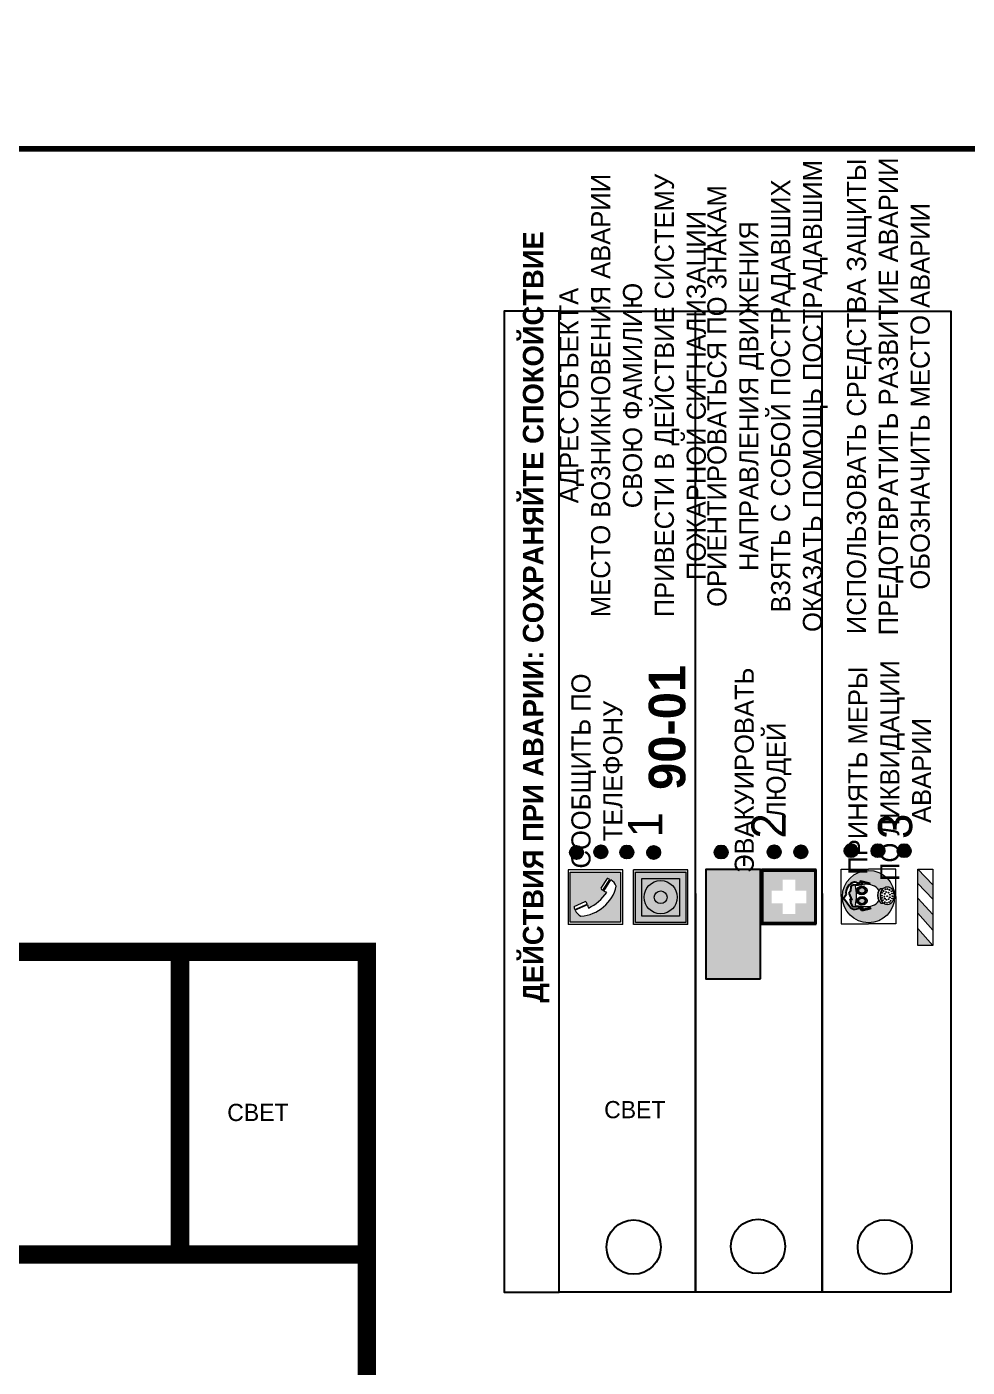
# Model space of a CAD drawing. Header units: millimetres. Extents: x 13114 to 67229, y 22859 to 38520.
# Drawn here: x 25982.5 to 26120.4, y 31508.3 to 31704.6 of the extents above; entities that cross this region are included whole.
import ezdxf

# ---------------------------------------------------------------- set-up
doc = ezdxf.new("R2010")
doc.units = ezdxf.units.MM
doc.styles.add('обычный', font='arial.ttf')

# ---------------------------------------------------------------- blocks, each defined once
blk = doc.blocks.new('A$C38D26F80')
h = blk.add_hatch(color=5)
h.dxf.hatch_style = 1
h.paths.add_polyline_path([(-8.77, -4.48, 1), (-0.19, -4.48, 1)])
h.paths.add_polyline_path([(-6.75, -3.58), (-6.75, -3.31), (-6.62, -3.22), (-6.5, -3.22), (-6.42, -3.3), (-6.39, -3.28), (-6.59, -2.23), (-6.59, -2.01), (-6.38, -1.58), (-4.76, -0.4), (-4.13, -0.79, -0.362848), (-2.1, -2.1, -0.201049), (-2.17, -2.48, 0.085434), (-2.26, -3.13), (-1.9, -3.16), (-2.25, -4.7), (-2.4, -4.59), (-2.43, -4.34), (-2.36, -4.34), (-2.14, -3.34), (-2.47, -3.42), (-2.58, -1.95), (-2.77, -1.58), (-3.58, -1.52), (-3.92, -1.26), (-5.05, -1.73), (-4.87, -1.39), (-5.41, -1.6), (-5.41, -1.46), (-6.13, -1.87), (-6.18, -3.5), (-6.56, -3.47), (-6.37, -4.59), (-6.16, -4.43), (-6.16, -4.66), (-6.36, -4.79), (-6.37, -4.8), (-6.51, -4.76)], flags=16)
h.paths.add_polyline_path([(-6.51, -4.76), (-6.36, -4.79), (-6.37, -4.8)], flags=0)
h.paths.add_polyline_path([(-5.92, -2.34, 0.089508), (-2.67, -2.35), (-2.48, -3.88, -0.268602), (-3.4, -6.18, 0.262449), (-5.2, -6.18, -0.268602), (-6.11, -3.88)], flags=16)
edge = h.paths.add_edge_path(flags=16)
edge.add_ellipse((-5.19, -3.41), major_axis=(0, 0.842), ratio=0.848992, start_angle=0, end_angle=360)
edge = h.paths.add_edge_path(flags=0)
edge.add_ellipse((-5.19, -3.39), major_axis=(0, 0.665), ratio=0.853798, start_angle=0, end_angle=360)
edge = h.paths.add_edge_path(flags=0)
edge.add_ellipse((-5.19, -3.4), major_axis=(0, 0.528), ratio=0.864094, start_angle=0, end_angle=360)
edge = h.paths.add_edge_path(flags=16)
edge.add_ellipse((-3.47, -3.4), major_axis=(0, 0.842), ratio=0.848992, start_angle=0, end_angle=360)
h.paths.add_polyline_path([(-3.13, -6.45), (-3.13, -6.84, 0.383174), (-5.57, -6.85), (-5.57, -6.49, -0.369952)], flags=16)
edge = h.paths.add_edge_path(flags=0)
edge.add_ellipse((-3.47, -3.39), major_axis=(0, 0.665), ratio=0.853798, start_angle=0, end_angle=360)
edge = h.paths.add_edge_path(flags=0)
edge.add_ellipse((-3.47, -3.4), major_axis=(0, 0.528), ratio=0.864094, start_angle=0, end_angle=360)
edge = h.paths.add_edge_path(flags=16)
edge.add_ellipse((-4.34, -7.57), major_axis=(-1.48, 0), ratio=0.744955, start_angle=0, end_angle=360)
h.paths.add_polyline_path([(-5.01, -6.85, -1), (-5.15, -6.85, -1)], flags=0)
h.paths.add_polyline_path([(-5.33, -7.14, -1), (-5.47, -7.14, -1)], flags=0)
h.paths.add_polyline_path([(-4.61, -6.71, -1), (-4.74, -6.71, -1)], flags=16)
h.paths.add_polyline_path([(-5.43, -7.51, -1), (-5.57, -7.51, -1)], flags=0)
h.paths.add_polyline_path([(-4.26, -6.67, -1), (-4.4, -6.67, -1)], flags=16)
h.paths.add_polyline_path([(-4.74, -7.14, -1), (-4.88, -7.14, -1)], flags=0)
h.paths.add_polyline_path([(-4.93, -7.43, -1), (-5.07, -7.43, -1)], flags=0)
h.paths.add_polyline_path([(-4.41, -7.07, -1), (-4.54, -7.07, -1)], flags=0)
h.paths.add_polyline_path([(-5.33, -7.87, -1), (-5.46, -7.87, -1)], flags=0)
h.paths.add_polyline_path([(-3.8, -6.71, -1), (-3.94, -6.71, -1)], flags=16)
h.paths.add_polyline_path([(-4.85, -7.78, -1), (-4.98, -7.78, -1)], flags=0)
h.paths.add_polyline_path([(-3.96, -7.14, -1), (-4.1, -7.14, -1)], flags=0)
h.paths.add_polyline_path([(-4.33, -7.53, -1), (-4.47, -7.53, -1)], flags=0)
h.paths.add_polyline_path([(-5.09, -8.12, -1), (-5.23, -8.12, -1)], flags=0)
h.paths.add_polyline_path([(-3.5, -6.94, -1), (-3.64, -6.94, -1)], flags=0)
h.paths.add_polyline_path([(-4.54, -7.97, -1), (-4.68, -7.97, -1)], flags=0)
h.paths.add_polyline_path([(-3.66, -7.39, -1), (-3.8, -7.39, -1)], flags=0)
h.paths.add_polyline_path([(-4.73, -8.35, -1), (-4.86, -8.35, -1)], flags=0)
h.paths.add_polyline_path([(-4.09, -7.96, -1), (-4.23, -7.96, -1)], flags=0)
h.paths.add_polyline_path([(-3.77, -7.74, -1), (-3.91, -7.74, -1)], flags=0)
h.paths.add_polyline_path([(-3.22, -7.27, -1), (-3.35, -7.27, -1)], flags=0)
h.paths.add_polyline_path([(-4.34, -8.4, -1), (-4.47, -8.4, -1)], flags=0)
h.paths.add_polyline_path([(-3.16, -7.61, -1), (-3.3, -7.61, -1)], flags=0)
h.paths.add_polyline_path([(-3.9, -8.35, -1), (-4.04, -8.35, -1)], flags=0)
h.paths.add_polyline_path([(-3.32, -7.91, -1), (-3.46, -7.91, -1)], flags=0)
h.paths.add_polyline_path([(-3.55, -8.23, -1), (-3.69, -8.23, -1)], flags=0)
at = {"color": 5, "lineweight": 5}
for p, q in [((-4.48, 0), (-8.96, 0)), ((-8.96, 0), (-8.96, -4.48)), ((-4.48, 0), (0, 0)), ((0, 0), (0, -4.48)), ((-6.59, -2.01), (-6.38, -1.58)), ((-6.59, -2.23), (-6.59, -2.01)), ((-6.38, -1.58), (-4.76, -0.4)), ((-6.13, -1.87), (-6.18, -3.5)), ((-5.41, -1.46), (-6.13, -1.87)), ((-4.87, -1.39), (-5.41, -1.6)), ((-5.41, -1.6), (-5.41, -1.46)), ((-3.92, -1.26), (-5.05, -1.73)), ((-5.05, -1.73), (-4.87, -1.39)), ((-4.76, -0.4), (-4.13, -0.79)), ((-3.58, -1.52), (-3.92, -1.26)), ((-2.77, -1.58), (-3.58, -1.52)), ((-2.58, -1.95), (-2.77, -1.58)), ((-2.47, -3.42), (-2.58, -1.95)), ((-6.75, -3.31), (-6.62, -3.22)), ((-6.75, -3.58), (-6.75, -3.31)), ((-6.51, -4.76), (-6.75, -3.58)), ((-6.62, -3.22), (-6.5, -3.22)), ((-6.39, -3.28), (-6.59, -2.23)), ((-6.18, -3.5), (-6.56, -3.47)), ((-6.56, -3.47), (-6.37, -4.59)), ((-6.5, -3.22), (-6.42, -3.3)), ((-6.42, -3.3), (-6.39, -3.28)), ((-5.92, -2.34), (-6.11, -3.88)), ((-2.67, -2.34), (-2.48, -3.88)), ((-2.14, -3.34), (-2.47, -3.42)), ((-2.43, -4.34), (-2.4, -4.59)), ((-2.43, -4.34), (-2.36, -4.34)), ((-2.36, -4.34), (-2.14, -3.34)), ((-1.9, -3.16), (-2.26, -3.13)), ((-2.25, -4.7), (-1.9, -3.16)), ((-8.96, -8.96), (-8.96, -4.48)), ((-6.37, -4.8), (-6.51, -4.76)), ((-6.37, -4.59), (-6.16, -4.43)), ((-6.16, -4.66), (-6.37, -4.8)), ((-6.16, -4.43), (-6.16, -4.66)), ((-5.57, -6.49), (-5.57, -6.85)), ((-3.13, -6.45), (-3.13, -6.84)), ((-2.4, -4.59), (-2.25, -4.7)), ((0, -8.96), (0, -4.48)), ((-4.48, -8.96), (-8.96, -8.96)), ((-4.48, -8.96), (0, -8.96))]:
    blk.add_line(p, q, dxfattribs=at)
at = {"color": 5}
for p, q in [((-6.59, -2.01), (-6.38, -1.58)), ((-6.59, -2.23), (-6.59, -2.01)), ((-6.38, -1.58), (-4.76, -0.4)), ((-6.13, -1.87), (-6.18, -3.5)), ((-5.41, -1.46), (-6.13, -1.87)), ((-4.87, -1.39), (-5.41, -1.6)), ((-5.41, -1.6), (-5.41, -1.46)), ((-3.92, -1.26), (-5.05, -1.73)), ((-5.05, -1.73), (-4.87, -1.39)), ((-4.76, -0.4), (-4.13, -0.79)), ((-3.58, -1.52), (-3.92, -1.26)), ((-2.77, -1.58), (-3.58, -1.52)), ((-2.58, -1.95), (-2.77, -1.58)), ((-2.47, -3.42), (-2.58, -1.95)), ((-6.75, -3.31), (-6.62, -3.22)), ((-6.75, -3.58), (-6.75, -3.31)), ((-6.51, -4.76), (-6.75, -3.58)), ((-6.62, -3.22), (-6.5, -3.22)), ((-6.39, -3.28), (-6.59, -2.23)), ((-6.18, -3.5), (-6.56, -3.47)), ((-6.56, -3.47), (-6.37, -4.59)), ((-6.5, -3.22), (-6.42, -3.3)), ((-6.42, -3.3), (-6.39, -3.28)), ((-2.14, -3.34), (-2.47, -3.42)), ((-2.4, -4.59), (-2.43, -4.34)), ((-2.43, -4.34), (-2.36, -4.34)), ((-2.36, -4.34), (-2.14, -3.34)), ((-2.26, -3.13), (-1.9, -3.16)), ((-1.9, -3.16), (-2.25, -4.7)), ((-6.37, -4.8), (-6.51, -4.76)), ((-6.36, -4.79), (-6.51, -4.76)), ((-6.37, -4.59), (-6.16, -4.43)), ((-6.16, -4.66), (-6.37, -4.8)), ((-6.16, -4.66), (-6.36, -4.79)), ((-6.16, -4.43), (-6.16, -4.66)), ((-2.25, -4.7), (-2.4, -4.59))]:
    blk.add_line(p, q, dxfattribs=at)
at = {"color": 5, "lineweight": 5}
for centre, radius in [((-4.48, -4.48), 4.29), ((-5.5, -7.51), 0.0678), ((-5.4, -7.14), 0.0678), ((-5.4, -7.87), 0.0678), ((-5.16, -8.12), 0.0678), ((-5.08, -6.85), 0.0678), ((-5, -7.43), 0.0678), ((-4.91, -7.78), 0.0678), ((-4.81, -7.14), 0.0678), ((-4.79, -8.35), 0.0678), ((-4.67, -6.71), 0.0678), ((-4.61, -7.97), 0.0678), ((-4.47, -7.07), 0.0678), ((-4.4, -7.53), 0.0678), ((-4.4, -8.4), 0.0678), ((-4.33, -6.67), 0.0678), ((-4.16, -7.96), 0.0678), ((-4.03, -7.14), 0.0678), ((-3.97, -8.35), 0.0678), ((-3.87, -6.71), 0.0678), ((-3.84, -7.74), 0.0678), ((-3.73, -7.39), 0.0678), ((-3.62, -8.23), 0.0678), ((-3.57, -6.94), 0.0678), ((-3.39, -7.91), 0.0678), ((-3.28, -7.27), 0.0678), ((-3.23, -7.61), 0.0678)]:
    blk.add_circle(centre, radius, dxfattribs=at)
at = {"color": 5}
for centre, radius, start, end in [((-3.89, -2.66), 1.88, 17.387, 97.1599), ((-2.6, -2.2), 0.511, 326.3906, 11.8614), ((-0.35, -3.07), 1.91, 162.2553, 181.7878)]:
    blk.add_arc(centre, radius, start, end, dxfattribs=at)
at = {"color": 5, "lineweight": 5}
for centre, radius, start, end in [((-2.6, -2.2), 0.513, 326.4781, 11.7739), ((-3.66, -4.24), 2.47, 171.573, 231.7124), ((-4.28, 6.66), 9.15, 259.6987, 280.1569), ((-4.93, -4.24), 2.47, 308.2876, 8.427), ((-0.47, -3.05), 1.79, 161.5846, 182.4584), ((-4.33, -7.88), 1.87, 50.358, 131.5662), ((-4.34, -8.2), 1.82, 48.4943, 132.3565), ((-4.3, -7.78), 1.83, 60.5889, 119.4111)]:
    blk.add_arc(centre, radius, start, end, dxfattribs=at)
for centre, major_axis, ratio in [((-5.19, -3.41), (0, 0.842), 0.848992), ((-5.19, -3.39), (0, 0.665), 0.853798), ((-5.19, -3.4), (0, 0.528), 0.864094), ((-3.47, -3.4), (0, 0.842), 0.848992), ((-3.47, -3.39), (0, 0.665), 0.853798), ((-3.47, -3.4), (0, 0.528), 0.864094), ((-4.34, -7.57), (-1.48, 0), 0.744955)]:
    blk.add_ellipse(centre, major_axis=major_axis, ratio=ratio, dxfattribs=at)
blk = doc.blocks.new('A$C47DD6509')
at = {"lineweight": 5}
for points in [[(-8.69, 0), (-11.19, 0), (-11.19, -2.22)], [(-4.22, 0), (-6.45, 0), (-8.91, -2.22), (-6.61, -2.22)], [(0, 0), (-2.09, 0), (-4.36, -2.22), (-2.29, -2.22)]]:
    blk.add_hatch(color=242, dxfattribs=at).paths.add_polyline_path(points)
at = {"color": 242, "lineweight": 5}
for p, q in [((-11.19, -2.22), (-8.69, 0)), ((-11.19, -2.22), (-11.19, 0)), ((-11.19, 0), (-8.69, 0)), ((-11.19, 0), (0, 0)), ((-8.91, -2.22), (-6.45, 0)), ((-6.61, -2.22), (-4.22, 0)), ((-4.36, -2.22), (-2.09, 0)), ((-2.29, -2.22), (0, 0)), ((0, 0), (0, -2.22)), ((0, -2.22), (-11.19, -2.22))]:
    blk.add_line(p, q, dxfattribs=at)
blk = doc.blocks.new('A$C32E8229D')
at = {"true_color": 0xffffff}
blk.add_hatch(color=7, dxfattribs=at).paths.add_polyline_path([(0, 0), (0, -8), (16, -8), (16, 0)])
h = blk.add_hatch(color=126)
h.paths.add_polyline_path([(0.2, -0.2), (15.8, -0.2), (15.8, -7.8), (0.2, -7.8)])
h.paths.add_polyline_path([(13.49, -2.05), (12.08, -2.05), (11.37, -2.63, 0.162397), (11.29, -2.84), (11.29, -3.63), (10.35, -3.63), (10.35, -4.05), (11.68, -4.05), (11.68, -3.48), (12.26, -4.28), (11.29, -5.1), (11.29, -6.78), (11.85, -6.78), (11.85, -5.44), (12.8, -4.64), (12.8, -5.94), (14.46, -5.94), (14.46, -5.39), (13.45, -5.39), (13.45, -3.97), (12.46, -2.59), (13.15, -2.59), (13.69, -3.34), (14.18, -3)], flags=16)
h.paths.add_polyline_path([(10.74, -1.82, 1), (11.8, -1.82, 1)], flags=16)
h.paths.add_polyline_path([(9.39, -3.59), (5.99, -3.59), (6.56, -3.03), (5.91, -3.03), (5.1, -3.83), (5.91, -4.64), (6.56, -4.64), (5.99, -4.09), (9.39, -4.09)], flags=16)
h.paths.add_polyline_path([(4.29, -1.08), (1.72, -1.08), (1.72, -6.6), (4.29, -6.6)], flags=16)
at = {"color": 126}
blk.add_lwpolyline([(16, -8), (0, -8), (0, 0), (16, 0)], close=True, dxfattribs=at)
blk = doc.blocks.new('A$C18900ED3')
h = blk.add_hatch(color=126)
h.paths.add_polyline_path([(-0.18, -0.18), (-7.02, -0.18), (-7.02, -7.02), (-0.18, -7.02)])
h.paths.add_polyline_path([(-5.89, -4.46), (-5.89, -2.77), (-4.46, -2.77), (-4.46, -1.31), (-2.77, -1.31), (-2.77, -2.77), (-1.33, -2.77), (-1.33, -4.46), (-2.77, -4.46), (-2.77, -5.89), (-4.46, -5.89), (-4.46, -4.46)], flags=16)
at = {"color": 126}
for p, q in [((-7.2, 0), (-7.2, -7.2)), ((0, 0), (-7.2, 0)), ((0, -7.2), (0, 0)), ((-7.02, -7.02), (-7.02, -0.18)), ((-7.02, -0.18), (-0.18, -0.18)), ((-0.18, -0.18), (-0.18, -7.02)), ((-0.18, -7.02), (-7.02, -7.02)), ((-7.2, -7.2), (0, -7.2))]:
    blk.add_line(p, q, dxfattribs=at)
blk = doc.blocks.new('A$C456E1F9C')
at = {"lineweight": 5}
h = blk.add_hatch(color=242, dxfattribs=at)
h.paths.add_polyline_path([(0.51, -1.47), (0.51, -13.26), (12.29, -13.26), (12.29, -1.47)])
h.paths.add_polyline_path([(5.42, -4.95, -0.254479), (4.78, -5.4), (3.52, -2.53, -0.209735), (4.23, -2.4)], flags=16)
h.paths.add_polyline_path([(8.53, -8.6), (10.87, -10.17), (10.54, -10.76), (8.03, -9.13, -0.192251)], flags=16)
h.paths.add_polyline_path([(4.61, -5.49, 0.005518), (3.87, -5.72, 0.128647), (7.49, -10.01, 0.00809), (7.83, -9.33), (10.47, -10.97, -0.16736), (8.99, -12.25, -0.327862), (1.95, -3.95, -0.166952), (3.36, -2.62)], flags=16)
at = {"color": 242, "lineweight": 5}
for p, q in [((0, -13.77), (0, -0.97)), ((12.8, -0.97), (0, -0.97)), ((4.61, -5.49), (3.36, -2.62)), ((3.52, -2.53), (4.78, -5.4)), ((4.23, -2.4), (5.42, -4.95)), ((12.8, -13.77), (12.8, -0.97)), ((7.83, -9.33), (10.47, -10.97)), ((8.03, -9.13), (10.54, -10.76)), ((10.81, -10.12), (8.53, -8.6)), ((10.54, -10.76), (10.8, -10.3)), ((10.8, -10.3), (10.81, -10.12)), ((0, -13.77), (12.8, -13.77))]:
    blk.add_line(p, q, dxfattribs=at)
blk.add_lwpolyline([(0.51, -1.47), (12.29, -1.47), (12.29, -13.26), (0.51, -13.26)], close=True, dxfattribs=at)
for centre, radius, start, end in [((4.59, -5.34), 2.99, 114.2845, 152.1974), ((4.02, -3.27), 0.891, 76.3284, 123.7092), ((11.12, -3.31), 9.19, 183.9915, 256.6009), ((14.98, -39.1), 35.17, 107.1487, 108.4135), ((13.86, -0.94), 11.08, 205.5536, 234.8762), ((4.68, -4.59), 0.824, 276.9621, 334.0723), ((-13.31, 0.8), 23.44, 332.5487, 334.4027), ((8.94, -9.5), 0.989, 114.4092, 157.9388), ((7.87, -9.46), 3, 291.9291, 329.9329)]:
    blk.add_arc(centre, radius, start, end, dxfattribs=at)
blk = doc.blocks.new('A$C54414219')
at = {"true_color": 0xffffff}
h = blk.add_hatch(color=7, dxfattribs=at)
h.paths.add_polyline_path([(2.39, -9.45), (2.39, -18.3), (11.23, -18.3), (11.23, -9.45)], flags=0)
h.paths.add_polyline_path([(10.71, -13.87, -1), (2.92, -13.87, -1)], flags=0)
h.paths.add_polyline_path([(8.3, -13.87, -1), (5.33, -13.87, -1)], flags=0)
h.paths.add_polyline_path([(0.41, -7.47), (0.41, -20.27), (13.21, -20.27), (13.21, -7.47)])
h.paths.add_polyline_path([(0.92, -19.77), (12.71, -19.77), (12.71, -7.98), (0.92, -7.98)], flags=16)
h.paths.add_polyline_path([(11.23, -9.45), (11.23, -18.3), (2.39, -18.3), (2.39, -9.45)], flags=0)
at = {"lineweight": 5}
h = blk.add_hatch(color=242, dxfattribs=at)
h.paths.add_polyline_path([(12.71, -7.98), (0.92, -7.98), (0.92, -19.77), (12.71, -19.77)])
h.paths.add_polyline_path([(11.23, -18.3), (2.39, -18.3), (2.39, -9.45), (11.23, -9.45)], flags=16)
h.paths.add_polyline_path([(10.71, -13.87, -1), (2.92, -13.87, -1)], flags=0)
h.paths.add_polyline_path([(8.3, -13.87, -1), (5.33, -13.87, -1)], flags=0)
at = {"true_color": 0xffffff}
h = blk.add_hatch(color=7, dxfattribs=at)
h.paths.add_polyline_path([(2.39, -9.45), (2.39, -18.3), (11.23, -18.3), (11.23, -9.45)])
h.paths.add_polyline_path([(10.71, -13.87, -1), (2.92, -13.87, -1)], flags=16)
h.paths.add_polyline_path([(8.3, -13.87, -1), (5.33, -13.87, -1)], flags=0)
at = {"lineweight": 5}
h = blk.add_hatch(color=242, dxfattribs=at)
h.paths.add_polyline_path([(2.92, -13.87, 1), (10.71, -13.87, 1)])
h.paths.add_polyline_path([(8.3, -13.87, -1), (5.33, -13.87, -1)], flags=16)
at = {"color": 242, "lineweight": 5}
for p, q in [((0.41, -20.27), (0.41, -7.47)), ((0.41, -7.47), (13.21, -7.47)), ((0.41, -7.47), (13.21, -7.47)), ((13.21, -20.27), (13.21, -7.47)), ((0.41, -20.27), (13.21, -20.27))]:
    blk.add_line(p, q, dxfattribs=at)
for points in [[(0.92, -7.98), (12.71, -7.98), (12.71, -19.77), (0.92, -19.77)], [(2.39, -9.45), (11.23, -9.45), (11.23, -18.3), (2.39, -18.3)]]:
    blk.add_lwpolyline(points, close=True, dxfattribs=at)
for radius in [3.89, 1.49]:
    blk.add_circle((6.81, -13.87), radius, dxfattribs=at)

msp = doc.modelspace()

# ---------------------------------------------------------------- hatches: boundary and pattern name
at = {"lineweight": 0}
h = msp.add_hatch(color=256, dxfattribs=at)
h.dxf.hatch_style = 1
h.paths.add_polyline_path([(26063.09, 31582.7, 1), (26063.09, 31584.63, 1)])
h = msp.add_hatch(color=256, dxfattribs=at)
h.dxf.hatch_style = 1
h.paths.add_polyline_path([(26066.67, 31582.8, 1), (26066.67, 31584.73, 1)])
h = msp.add_hatch(color=256, dxfattribs=at)
h.dxf.hatch_style = 1
h.paths.add_polyline_path([(26070.48, 31582.76, 1), (26070.48, 31584.7, 1)])
h = msp.add_hatch(color=256, dxfattribs=at)
h.dxf.hatch_style = 1
h.paths.add_polyline_path([(26074.41, 31582.68, 1), (26074.41, 31584.61, 1)])
h = msp.add_hatch(color=256, dxfattribs=at)
h.dxf.hatch_style = 1
h.paths.add_polyline_path([(26084.29, 31582.77, 1), (26084.29, 31584.7, 1)])
h = msp.add_hatch(color=256, dxfattribs=at)
h.dxf.hatch_style = 1
h.paths.add_polyline_path([(26092.07, 31582.81, 1), (26092.07, 31584.74, 1)])
h = msp.add_hatch(color=256, dxfattribs=at)
h.dxf.hatch_style = 1
h.paths.add_polyline_path([(26095.98, 31582.8, 1), (26095.98, 31584.73, 1)])
h = msp.add_hatch(color=256, dxfattribs=at)
h.dxf.hatch_style = 1
h.paths.add_polyline_path([(26103.33, 31582.96, 1), (26103.33, 31584.89, 1)])
h = msp.add_hatch(color=256, dxfattribs=at)
h.dxf.hatch_style = 1
h.paths.add_polyline_path([(26107.27, 31582.95, 1), (26107.27, 31584.88, 1)])
h = msp.add_hatch(color=256, dxfattribs=at)
h.dxf.hatch_style = 1
h.paths.add_polyline_path([(26111.11, 31582.95, 1), (26111.11, 31584.89, 1)])

# ---------------------------------------------------------------- linework, layer by layer
at = {"color": 1, "lineweight": 100}
for points in [[(25622.76, 32081.74), (26222.76, 32081.74), (26222.76, 31686.74), (25622.76, 31686.74)], [(25622.76, 31686.74), (26222.76, 31686.74), (26222.76, 31291.74), (25622.76, 31291.74)]]:
    msp.add_lwpolyline(points, close=True, dxfattribs=at)
for points in [[(26060.55, 31519.22), (26060.55, 31662.99), (26052.5, 31662.99), (26052.5, 31519.22)], [(26060.55, 31519.22), (26060.55, 31662.99), (26117.95, 31662.99), (26117.95, 31519.22)]]:
    msp.add_lwpolyline(points, close=True)
for points in [[(26080.54, 31577.64), (26080.54, 31519.22), (26080.54, 31662.99)], [(26099.12, 31577.64), (26099.12, 31519.22), (26099.12, 31662.99)]]:
    msp.add_lwpolyline(points)
at = {"lineweight": 100, "const_width": 2.7}
for points in [[(25707.73, 31418.2), (25707.73, 31569.12), (26032.35, 31569.12), (26032.35, 31342.88), (25707.73, 31342.88), (25707.73, 31408.89)], [(26004.99, 31524.78), (26004.99, 31569.12)], [(25923.65, 31524.78), (26032.35, 31524.78)]]:
    msp.add_lwpolyline(points, dxfattribs=at)
for centre, radius in [((26063.09, 31583.66), 0.966), ((26066.67, 31583.77), 0.966), ((26070.48, 31583.73), 0.966), ((26074.41, 31583.65), 0.966), ((26084.29, 31583.73), 0.966), ((26092.07, 31583.77), 0.966), ((26095.98, 31583.77), 0.966), ((26103.33, 31583.92), 0.966), ((26107.27, 31583.92), 0.966), ((26111.11, 31583.92), 0.966), ((26071.47, 31525.85), 3.98), ((26089.7, 31525.94), 3.98), ((26108.28, 31525.88), 3.98)]:
    msp.add_circle(centre, radius)

# ---------------------------------------------------------------- block references
at = {"rotation": 89.99999999999999}
for name, p, xscale, yscale, zscale in [('A$C456E1F9C', (26061.27, 31573.11), 0.625, 0.625, 0.625), ('A$C54414219', (26066.76, 31572.85), 0.625, 0.625, 0.625), ('A$C18900ED3', (26090.22, 31581.17), 1.111111111007631, 1.111111111007631, 1.111111111007631), ('A$C38D26F80', (26101.89, 31581.2), 0.8928571427240968, 0.8928571427240968, 0.8928571427240968)]:
    msp.add_blockref(name, p, dxfattribs=dict(at, xscale=xscale, yscale=yscale, zscale=zscale))
at = {"xscale": -1, "rotation": 90}
msp.add_blockref('A$C32E8229D', (26082.07, 31581.17), dxfattribs=at)
at = {"color": 242, "true_color": 0xc1121c, "rotation": 89.99999999999999}
msp.add_blockref('A$C47DD6509', (26113.11, 31581.2), dxfattribs=at)

# ---------------------------------------------------------------- texts
at = {"lineweight": 0, "attachment_point": 5, "rotation": 90, "style": 'обычный'}
for s, insert, char_height, width in [('\\pi-8.4,l8.4,t8.4;{\\fProxima Nova Rg|b0|i0|c204|p2;ОРИЕНТИРОВАТЬСЯ ПО ЗНАКАМ \\PНАПРАВЛЕНИЯ ДВИЖЕНИЯ\\PВЗЯТЬ С СОБОЙ ПОСТРАДАВШИХ\\PОКАЗАТЬ ПОМОЩЬ ПОСТРАДАВШИМ}', (26091.08, 31650.54), 2.8, 126.6484), ('\\pi-8.4,l8.4,t8.4;{\\fProxima Nova Rg|b0|i0|c204|p2;ИСПОЛЬЗОВАТЬ СРЕДСТВА ЗАЩИТЫ \\PПРЕДОТВРАТИТЬ РАЗВИТИЕ АВАРИИ\\PОБОЗНАЧИТЬ МЕСТО АВАРИИ}', (26108.81, 31650.49), 2.8, 126.6484), ('\\pi-8.4,l8.4,t8.4;{\\fProxima Nova Rg|b0|i0|c204|p2;АДРЕС ОБЪЕКТА\\PМЕСТО ВОЗНИКНОВЕНИЯ АВАРИИ\\PСВОЮ ФАМИЛИЮ\\PПРИВЕСТИ В ДЕЙСТВИЕ СИСТЕМУ \\PПОЖАРНОЙ СИГНАЛИЗАЦИИ}', (26071.71, 31650.61), 2.8, 126.6484), ('{\\fProxima Nova Rg|b1|i0|c204|p2;ДЕЙСТВИЯ ПРИ АВАРИИ: СОХРАНЯЙТЕ СПОКОЙСТВИЕ\\H1.6644x; }', (26057.18, 31618.17), 3, 175.1736), ('{\\fProxima Nova Rg|b0|i0|c204|p2;ПРИНЯТЬ МЕРЫ \\PПО ЛИКВИДАЦИИ \\PАВАРИИ}', (26109, 31595.67), 2.8, 126.6484), ('{\\fProxima Nova Rg|b0|i0|c204|p2;СООБЩИТЬ ПО \\PТЕЛЕФОНУ}', (26066.1, 31595.6), 2.8, 126.6484), ('{\\fProxima Nova Rg|b1|i0|c204|p2;\\H1.0714x;90-01\\fProxima Nova Rg|b0|i0|c204|p2;\\H0.93331x; \\H1.3449x; }', (26076.4, 31601.99), 5, 126.6484), ('{\\fProxima Nova Rg|b0|i0|c204|p2;ЭВАКУИРОВАТЬ \\PЛЮДЕЙ}', (26090.42, 31595.71), 2.8, 126.6484), ('{\\fProxima Nova Rg|b0|i0|c204|p2;1\\H1.1667x; }', (26073.16, 31587.71), 5, 126.6484), ('{\\fProxima Nova Rg|b0|i0|c204|p2;2\\H1.1967x; }', (26091.24, 31587.56), 5, 126.6484), ('{\\fProxima Nova Rg|b0|i0|c204|p2;3\\H1.1967x; }', (26109.82, 31587.49), 5, 126.6484)]:
    msp.add_mtext(s, dxfattribs=dict(at, insert=insert, char_height=char_height, width=width))
at = {"lineweight": 0, "char_height": 2.52, "width": 113.9835, "attachment_point": 5, "style": 'обычный'}
for insert in [(26016.4, 31545.56), (26071.64, 31545.97)]:
    msp.add_mtext('\\pi-7.56,l7.56,t7.56;{\\fProxima Nova Rg|b0|i0|c204|p2;СВЕТ\\H1.1997x; }', dxfattribs=dict(at, insert=insert))

doc.saveas('drawing.dxf')
